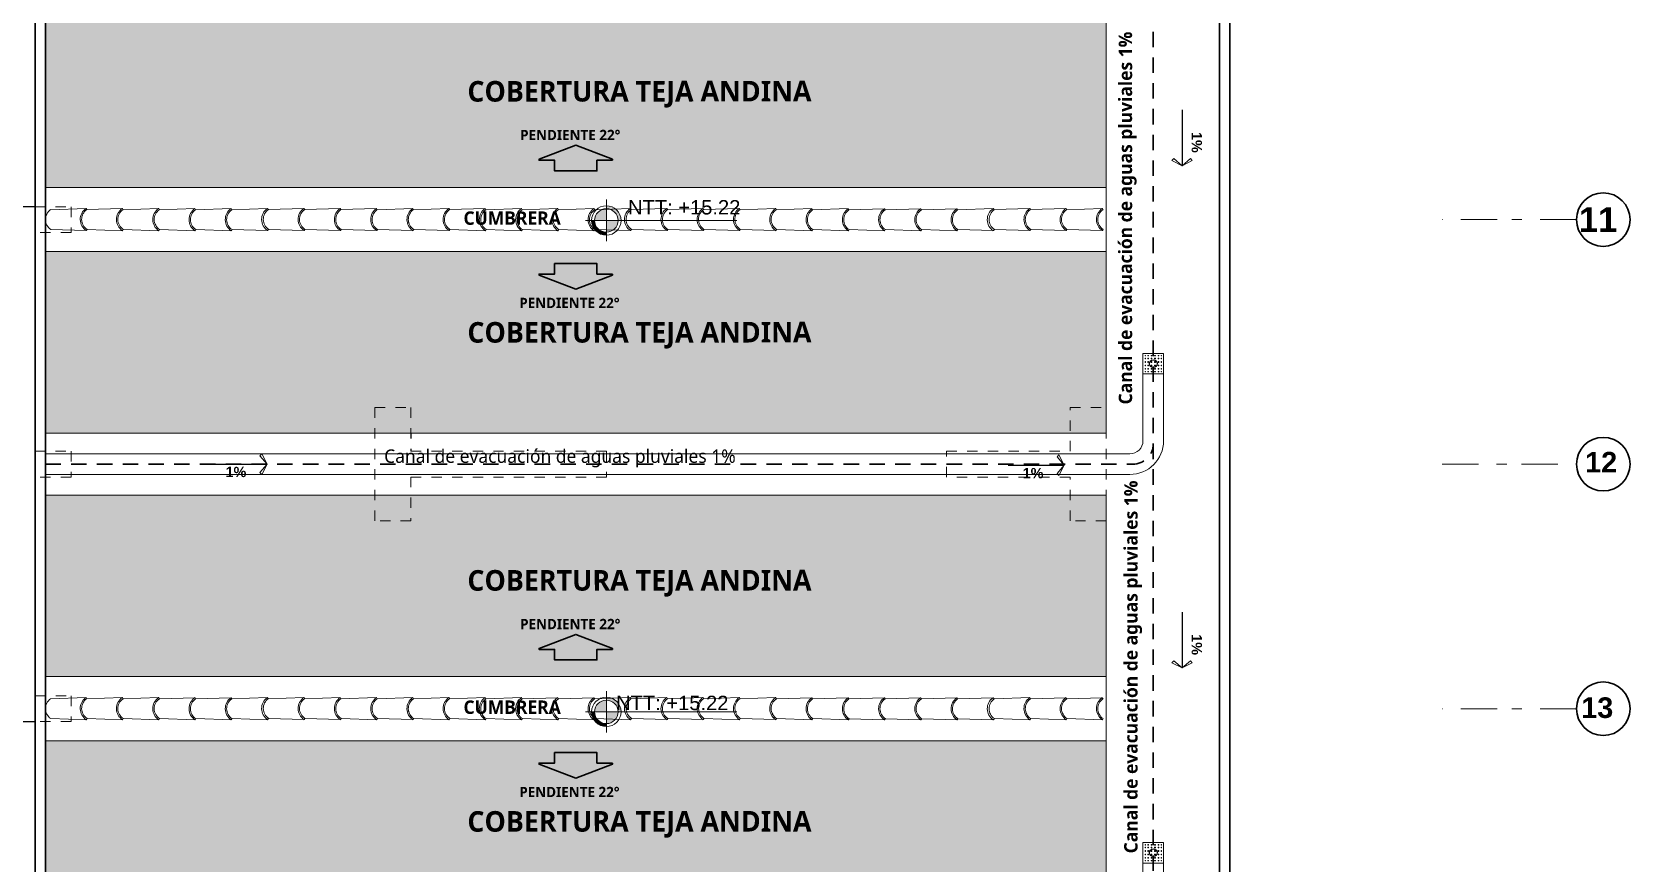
# Model space of a CAD drawing. Header units: metres. Extents: x 27 to 147, y -173 to 8.
# Drawn here: x 117.11 to 132.63, y -126.36 to -118.29 of the extents above; entities that cross this region are included whole.
import ezdxf
from ezdxf import colors
from ezdxf.entities.mleader import LeaderData, LeaderLine
from ezdxf.math import Vec2, Vec3

# ---------------------------------------------------------------- set-up
doc = ezdxf.new("R2010")
doc.units = ezdxf.units.M
for name, pattern in [('DASHED2', [0.375, 0.25, -0.125]), ('Dot & Dashed', [0.670278, 0.352778, -0.176389, 0, -0.141111]), ('HIDDEN2', [0.1875, 0.125, -0.0625])]:
    doc.linetypes.add(name, pattern=pattern)
for name, color, linetype, lineweight in [('2D Drafting - General_Pen_No__46', 7, 'Continuous', 25), ('canal de evacuacion', 1, 'Continuous', 20), ('Cotas varias El', 253, 'Continuous', 13), ('Estructura CAJON', 7, 'Continuous', 25), ('GRAFO 0 BLANCO', 7, 'Continuous', 0), ('grafo 2', 31, 'Continuous', 20), ('GRAFO 4', 7, 'Continuous', 30), ('GRAFO01', 7, 'Continuous', 0), ('Interior - Mobiliario', 7, 'Continuous', 5), ('letras sr', 7, 'Continuous', 5), ('linea0016', 144, 'HIDDEN2', 9), ('Lineas Referencia', 73, 'Continuous', 13), ('teja andina', 252, 'Continuous', 0), ('TEJAS ANDINA', 253, 'Continuous', 0), ('TEXTO 100', 7, 'Continuous', 20), ('TEXTOS-SUBTITULO', 7, 'Continuous', 30)]:
    doc.layers.add(name, color=color, linetype=linetype, lineweight=lineweight)
doc.layers.add('ACHURADO', color=1, linetype='Continuous')
for name, color, linetype, lineweight, true_color in [('Interior - Furniture _Pen_No__3', 7, 'Continuous', 18, 0xff6600), ('Interior - Mobiliario _Pluma_Nº__3', 7, 'Continuous', 18, 0xff6600), ('Mobiliario', 7, 'Continuous', 0, 0x7f7f7f)]:
    doc.layers.add(name, color=color, linetype=linetype, lineweight=lineweight, true_color=true_color)
doc.styles.add('Generales', font='trebuc.ttf', dxfattribs={"height": 0.1})
doc.styles.add('GENERATED_STYLE_1', font='arialbd.ttf')
doc.styles.add('GENERATED_STYLE_2', font='arial.ttf')
doc.styles.add('JOS', font='arial.ttf', dxfattribs={"height": 1})
doc.styles.add('TURBO_BASS', font='swisseb.ttf')

# ---------------------------------------------------------------- blocks, each defined once
blk = doc.blocks.new('A$C295C7585')
at = {"layer": 'Mobiliario', "lineweight": 15}
for p, q in [((1.375, 3.076), (1.514, 3.404)), ((1.514, 3.404), (1.528, 3.407)), ((1.556, 2.995), (1.716, 3.314)), ((1.716, 3.314), (1.709, 3.325)), ((1.222, 2.746), (1.361, 3.074)), ((1.361, 3.074), (1.375, 3.076)), ((1.404, 2.665), (1.564, 2.983)), ((1.564, 2.983), (1.556, 2.995)), ((1.07, 2.416), (1.209, 2.743)), ((1.209, 2.743), (1.222, 2.746)), ((1.251, 2.334), (1.411, 2.653)), ((1.411, 2.653), (1.404, 2.665)), ((0.917, 2.085), (1.056, 2.413)), ((1.056, 2.413), (1.07, 2.416)), ((1.098, 2.004), (1.258, 2.323)), ((1.258, 2.323), (1.251, 2.334)), ((0.903, 2.079), (0.917, 2.085)), ((0.765, 1.751), (0.903, 2.079)), ((0.946, 1.67), (1.105, 1.989)), ((1.105, 1.989), (1.098, 2.004)), ((0.612, 1.421), (0.751, 1.749)), ((0.751, 1.749), (0.765, 1.751)), ((0.794, 1.34), (0.954, 1.658)), ((0.954, 1.658), (0.946, 1.67)), ((0.46, 1.09), (0.599, 1.418)), ((0.599, 1.418), (0.612, 1.421)), ((0.641, 1.009), (0.801, 1.328)), ((0.801, 1.328), (0.794, 1.34)), ((0.307, 0.76), (0.446, 1.088)), ((0.446, 1.088), (0.46, 1.09)), ((0.488, 0.679), (0.649, 0.997)), ((0.649, 0.997), (0.641, 1.009)), ((0.154, 0.43), (0.293, 0.758)), ((0.293, 0.758), (0.307, 0.76)), ((0.336, 0.349), (0.496, 0.667)), ((0.496, 0.667), (0.488, 0.679)), ((0.002, 0.099), (0.141, 0.427)), ((0.141, 0.427), (0.154, 0.43)), ((0.183, 0.018), (0.343, 0.337)), ((0.343, 0.337), (0.336, 0.349))]:
    blk.add_line(p, q, dxfattribs=at)
for centre, radius, start, end in [((1.646, 3.427), 0.134, 189.8042, 301.9874), ((1.646, 3.427), 0.12, 189.8042, 301.9874), ((1.493, 3.097), 0.134, 189.8042, 301.9874), ((1.493, 3.097), 0.12, 189.8042, 301.9874), ((1.34, 2.766), 0.134, 189.8042, 301.9874), ((1.34, 2.766), 0.12, 189.8042, 301.9874), ((1.188, 2.436), 0.134, 189.8042, 301.9874), ((1.188, 2.436), 0.12, 189.8042, 301.9874), ((1.035, 2.106), 0.12, 189.8042, 301.9874), ((1.034, 2.102), 0.133, 189.664, 302.1276), ((0.883, 1.771), 0.134, 189.8042, 301.9874), ((0.883, 1.771), 0.12, 189.8042, 301.9874), ((0.73, 1.441), 0.134, 189.8042, 301.9874), ((0.73, 1.441), 0.12, 189.8042, 301.9874), ((0.578, 1.111), 0.134, 189.8042, 301.9874), ((0.578, 1.111), 0.12, 189.8042, 301.9874), ((0.425, 0.78), 0.134, 189.8042, 301.9874), ((0.425, 0.78), 0.12, 189.8042, 301.9874), ((0.272, 0.45), 0.134, 189.8042, 301.9874), ((0.272, 0.45), 0.12, 189.8042, 301.9874), ((0.12, 0.12), 0.12, 189.8042, 301.9874)]:
    blk.add_arc(centre, radius, start, end, dxfattribs=at)
blk = doc.blocks.new('FLECHA')
at = {"layer": 'grafo 2', "ltscale": 0.05}
for p, q in [((674350.407, 8489809.493, -2.952), (674350.357, 8489809.393, -2.952)), ((674350.426, 8489809.474, -2.952), (674350.357, 8489809.393, -2.952)), ((674350.426, 8489809.312, -2.952), (674350.357, 8489809.393, -2.952)), ((674350.407, 8489809.493, -2.952), (674350.426, 8489809.474, -2.952)), ((674350.407, 8489809.293, -2.952), (674350.426, 8489809.312, -2.952))]:
    blk.add_line(p, q, dxfattribs=at)
at = {"layer": 'grafo 2', "lineweight": 25}
blk.add_line((674350.899, 8489809.393, -2.952), (674350.357, 8489809.393, -2.952), dxfattribs=at)
at = {"layer": 'grafo 2'}
blk.add_line((674350.357, 8489809.393, -2.952), (674350.407, 8489809.293, -2.952), dxfattribs=at)
blk = doc.blocks.new('Red 18')
at = {"layer": 'GRAFO 0 BLANCO', "linetype": 'Continuous'}
for p, q in [((0.05, 0.204), (0.046, 0.204)), ((0.046, 0.204), (0.046, 0.2)), ((0.046, 0.2), (0.046, 0.204)), ((0.046, 0.204), (0.05, 0.204)), ((0.046, 0.2), (0.05, 0.2)), ((0.05, 0.2), (0.046, 0.2)), ((0.05, 0.179), (0.046, 0.179)), ((0.046, 0.179), (0.046, 0.171)), ((0.046, 0.171), (0.046, 0.179)), ((0.046, 0.179), (0.05, 0.179)), ((0.046, 0.171), (0.05, 0.171)), ((0.05, 0.171), (0.046, 0.171)), ((0.05, 0.2), (0.05, 0.204)), ((0.05, 0.204), (0.05, 0.2)), ((0.05, 0.171), (0.05, 0.179)), ((0.05, 0.179), (0.05, 0.171)), ((0.079, 0.204), (0.071, 0.204)), ((0.071, 0.204), (0.071, 0.2)), ((0.071, 0.204), (0.079, 0.204)), ((0.071, 0.2), (0.071, 0.204)), ((0.071, 0.2), (0.079, 0.2)), ((0.079, 0.2), (0.071, 0.2)), ((0.079, 0.179), (0.071, 0.179)), ((0.071, 0.179), (0.071, 0.171)), ((0.071, 0.171), (0.071, 0.179)), ((0.071, 0.179), (0.079, 0.179)), ((0.071, 0.171), (0.079, 0.171)), ((0.079, 0.171), (0.071, 0.171)), ((0.079, 0.2), (0.079, 0.204)), ((0.079, 0.204), (0.079, 0.2)), ((0.079, 0.171), (0.079, 0.179)), ((0.079, 0.179), (0.079, 0.171)), ((0.113, 0.204), (0.104, 0.204)), ((0.104, 0.204), (0.104, 0.2)), ((0.104, 0.204), (0.113, 0.204)), ((0.104, 0.2), (0.104, 0.204)), ((0.104, 0.2), (0.113, 0.2)), ((0.113, 0.2), (0.104, 0.2)), ((0.113, 0.179), (0.104, 0.179)), ((0.104, 0.179), (0.104, 0.171)), ((0.104, 0.171), (0.104, 0.179)), ((0.104, 0.179), (0.113, 0.179)), ((0.104, 0.171), (0.113, 0.171)), ((0.113, 0.171), (0.104, 0.171)), ((0.113, 0.2), (0.113, 0.204)), ((0.113, 0.204), (0.113, 0.2)), ((0.113, 0.171), (0.113, 0.179)), ((0.113, 0.179), (0.113, 0.171)), ((0.146, 0.204), (0.138, 0.204)), ((0.138, 0.204), (0.138, 0.2)), ((0.138, 0.204), (0.146, 0.204)), ((0.138, 0.2), (0.138, 0.204)), ((0.138, 0.2), (0.146, 0.2)), ((0.146, 0.2), (0.138, 0.2)), ((0.146, 0.179), (0.138, 0.179)), ((0.138, 0.179), (0.138, 0.171)), ((0.138, 0.171), (0.138, 0.179)), ((0.138, 0.179), (0.146, 0.179)), ((0.138, 0.171), (0.146, 0.171)), ((0.146, 0.171), (0.138, 0.171)), ((0.146, 0.2), (0.146, 0.204)), ((0.146, 0.204), (0.146, 0.2)), ((0.146, 0.171), (0.146, 0.179)), ((0.146, 0.179), (0.146, 0.171)), ((0.179, 0.204), (0.171, 0.204)), ((0.171, 0.204), (0.171, 0.2)), ((0.171, 0.204), (0.179, 0.204)), ((0.171, 0.2), (0.171, 0.204)), ((0.171, 0.2), (0.179, 0.2)), ((0.179, 0.2), (0.171, 0.2)), ((0.179, 0.179), (0.171, 0.179)), ((0.171, 0.179), (0.171, 0.171)), ((0.171, 0.171), (0.171, 0.179)), ((0.171, 0.179), (0.179, 0.179)), ((0.171, 0.171), (0.179, 0.171)), ((0.179, 0.171), (0.171, 0.171)), ((0.179, 0.2), (0.179, 0.204)), ((0.179, 0.204), (0.179, 0.2)), ((0.179, 0.171), (0.179, 0.179)), ((0.179, 0.179), (0.179, 0.171)), ((0.204, 0.204), (0.2, 0.204)), ((0.2, 0.204), (0.2, 0.2)), ((0.2, 0.2), (0.2, 0.204)), ((0.2, 0.204), (0.204, 0.204)), ((0.2, 0.2), (0.204, 0.2)), ((0.204, 0.2), (0.2, 0.2)), ((0.204, 0.179), (0.2, 0.179)), ((0.2, 0.179), (0.2, 0.171)), ((0.2, 0.171), (0.2, 0.179)), ((0.2, 0.179), (0.204, 0.179)), ((0.2, 0.171), (0.204, 0.171)), ((0.204, 0.171), (0.2, 0.171)), ((0.204, 0.2), (0.204, 0.204)), ((0.204, 0.204), (0.204, 0.2)), ((0.204, 0.171), (0.204, 0.179)), ((0.204, 0.179), (0.204, 0.171)), ((0.05, 0.146), (0.046, 0.146)), ((0.046, 0.146), (0.046, 0.138)), ((0.046, 0.138), (0.046, 0.146)), ((0.046, 0.146), (0.05, 0.146)), ((0.046, 0.138), (0.05, 0.138)), ((0.05, 0.138), (0.046, 0.138)), ((0.05, 0.113), (0.046, 0.113)), ((0.046, 0.113), (0.046, 0.104)), ((0.046, 0.104), (0.046, 0.113)), ((0.046, 0.113), (0.05, 0.113)), ((0.046, 0.104), (0.05, 0.104)), ((0.05, 0.104), (0.046, 0.104)), ((0.05, 0.079), (0.046, 0.079)), ((0.046, 0.079), (0.046, 0.071)), ((0.046, 0.071), (0.046, 0.079)), ((0.046, 0.079), (0.05, 0.079)), ((0.046, 0.071), (0.05, 0.071)), ((0.05, 0.071), (0.046, 0.071)), ((0.05, 0.05), (0.046, 0.05)), ((0.046, 0.05), (0.046, 0.046)), ((0.046, 0.046), (0.046, 0.05)), ((0.046, 0.05), (0.05, 0.05)), ((0.046, 0.046), (0.05, 0.046)), ((0.05, 0.046), (0.046, 0.046)), ((0.05, 0.138), (0.05, 0.146)), ((0.05, 0.146), (0.05, 0.138)), ((0.05, 0.104), (0.05, 0.113)), ((0.05, 0.113), (0.05, 0.104)), ((0.05, 0.071), (0.05, 0.079)), ((0.05, 0.079), (0.05, 0.071)), ((0.05, 0.046), (0.05, 0.05)), ((0.05, 0.05), (0.05, 0.046)), ((0.079, 0.146), (0.071, 0.146)), ((0.071, 0.146), (0.071, 0.138)), ((0.071, 0.138), (0.071, 0.146)), ((0.071, 0.146), (0.079, 0.146)), ((0.071, 0.138), (0.079, 0.138)), ((0.079, 0.138), (0.071, 0.138)), ((0.079, 0.113), (0.071, 0.113)), ((0.071, 0.113), (0.071, 0.104)), ((0.071, 0.104), (0.071, 0.113)), ((0.071, 0.113), (0.079, 0.113)), ((0.071, 0.104), (0.079, 0.104)), ((0.079, 0.104), (0.071, 0.104)), ((0.079, 0.079), (0.071, 0.079)), ((0.071, 0.079), (0.071, 0.071)), ((0.071, 0.071), (0.071, 0.079)), ((0.071, 0.079), (0.079, 0.079)), ((0.071, 0.071), (0.079, 0.071)), ((0.079, 0.071), (0.071, 0.071)), ((0.079, 0.05), (0.071, 0.05)), ((0.071, 0.05), (0.071, 0.046)), ((0.071, 0.05), (0.079, 0.05)), ((0.071, 0.046), (0.071, 0.05)), ((0.071, 0.046), (0.079, 0.046)), ((0.079, 0.046), (0.071, 0.046)), ((0.079, 0.138), (0.079, 0.146)), ((0.079, 0.146), (0.079, 0.138)), ((0.079, 0.104), (0.079, 0.113)), ((0.079, 0.113), (0.079, 0.104)), ((0.079, 0.071), (0.079, 0.079)), ((0.079, 0.079), (0.079, 0.071)), ((0.079, 0.046), (0.079, 0.05)), ((0.079, 0.05), (0.079, 0.046)), ((0.113, 0.146), (0.104, 0.146)), ((0.104, 0.146), (0.104, 0.138)), ((0.104, 0.138), (0.104, 0.146)), ((0.104, 0.146), (0.113, 0.146)), ((0.104, 0.138), (0.113, 0.138)), ((0.113, 0.138), (0.104, 0.138)), ((0.113, 0.113), (0.104, 0.113)), ((0.104, 0.113), (0.104, 0.104)), ((0.104, 0.104), (0.104, 0.113)), ((0.104, 0.113), (0.113, 0.113)), ((0.104, 0.104), (0.113, 0.104)), ((0.113, 0.104), (0.104, 0.104)), ((0.113, 0.079), (0.104, 0.079)), ((0.104, 0.079), (0.104, 0.071)), ((0.104, 0.071), (0.104, 0.079)), ((0.104, 0.079), (0.113, 0.079)), ((0.104, 0.071), (0.113, 0.071)), ((0.113, 0.071), (0.104, 0.071)), ((0.113, 0.05), (0.104, 0.05)), ((0.104, 0.05), (0.104, 0.046)), ((0.104, 0.05), (0.113, 0.05)), ((0.104, 0.046), (0.104, 0.05)), ((0.104, 0.046), (0.113, 0.046)), ((0.113, 0.046), (0.104, 0.046)), ((0.113, 0.138), (0.113, 0.146)), ((0.113, 0.146), (0.113, 0.138)), ((0.113, 0.104), (0.113, 0.113)), ((0.113, 0.113), (0.113, 0.104)), ((0.113, 0.071), (0.113, 0.079)), ((0.113, 0.079), (0.113, 0.071)), ((0.113, 0.046), (0.113, 0.05)), ((0.113, 0.05), (0.113, 0.046)), ((0.146, 0.146), (0.138, 0.146)), ((0.138, 0.146), (0.138, 0.138)), ((0.138, 0.138), (0.138, 0.146)), ((0.138, 0.146), (0.146, 0.146)), ((0.138, 0.138), (0.146, 0.138)), ((0.146, 0.138), (0.138, 0.138)), ((0.146, 0.113), (0.138, 0.113)), ((0.138, 0.113), (0.138, 0.104)), ((0.138, 0.104), (0.138, 0.113)), ((0.138, 0.113), (0.146, 0.113)), ((0.138, 0.104), (0.146, 0.104)), ((0.146, 0.104), (0.138, 0.104)), ((0.146, 0.079), (0.138, 0.079)), ((0.138, 0.079), (0.138, 0.071)), ((0.138, 0.071), (0.138, 0.079)), ((0.138, 0.079), (0.146, 0.079)), ((0.138, 0.071), (0.146, 0.071)), ((0.146, 0.071), (0.138, 0.071)), ((0.146, 0.05), (0.138, 0.05)), ((0.138, 0.05), (0.138, 0.046)), ((0.138, 0.05), (0.146, 0.05)), ((0.138, 0.046), (0.138, 0.05)), ((0.138, 0.046), (0.146, 0.046)), ((0.146, 0.046), (0.138, 0.046)), ((0.146, 0.138), (0.146, 0.146)), ((0.146, 0.146), (0.146, 0.138)), ((0.146, 0.104), (0.146, 0.113)), ((0.146, 0.113), (0.146, 0.104)), ((0.146, 0.071), (0.146, 0.079)), ((0.146, 0.079), (0.146, 0.071)), ((0.146, 0.046), (0.146, 0.05)), ((0.146, 0.05), (0.146, 0.046)), ((0.179, 0.146), (0.171, 0.146)), ((0.171, 0.146), (0.171, 0.138)), ((0.171, 0.138), (0.171, 0.146)), ((0.171, 0.146), (0.179, 0.146)), ((0.171, 0.138), (0.179, 0.138)), ((0.179, 0.138), (0.171, 0.138)), ((0.179, 0.113), (0.171, 0.113)), ((0.171, 0.113), (0.171, 0.104)), ((0.171, 0.104), (0.171, 0.113)), ((0.171, 0.113), (0.179, 0.113)), ((0.171, 0.104), (0.179, 0.104)), ((0.179, 0.104), (0.171, 0.104)), ((0.179, 0.079), (0.171, 0.079)), ((0.171, 0.079), (0.171, 0.071)), ((0.171, 0.071), (0.171, 0.079)), ((0.171, 0.079), (0.179, 0.079)), ((0.171, 0.071), (0.179, 0.071)), ((0.179, 0.071), (0.171, 0.071)), ((0.179, 0.05), (0.171, 0.05)), ((0.171, 0.05), (0.171, 0.046)), ((0.171, 0.05), (0.179, 0.05)), ((0.171, 0.046), (0.171, 0.05)), ((0.171, 0.046), (0.179, 0.046)), ((0.179, 0.046), (0.171, 0.046)), ((0.179, 0.138), (0.179, 0.146)), ((0.179, 0.146), (0.179, 0.138)), ((0.179, 0.104), (0.179, 0.113)), ((0.179, 0.113), (0.179, 0.104)), ((0.179, 0.071), (0.179, 0.079)), ((0.179, 0.079), (0.179, 0.071)), ((0.179, 0.046), (0.179, 0.05)), ((0.179, 0.05), (0.179, 0.046)), ((0.204, 0.146), (0.2, 0.146)), ((0.2, 0.146), (0.2, 0.138)), ((0.2, 0.138), (0.2, 0.146)), ((0.2, 0.146), (0.204, 0.146)), ((0.2, 0.138), (0.204, 0.138)), ((0.204, 0.138), (0.2, 0.138)), ((0.204, 0.113), (0.2, 0.113)), ((0.2, 0.113), (0.2, 0.104)), ((0.2, 0.104), (0.2, 0.113)), ((0.2, 0.113), (0.204, 0.113)), ((0.2, 0.104), (0.204, 0.104)), ((0.204, 0.104), (0.2, 0.104)), ((0.204, 0.079), (0.2, 0.079)), ((0.2, 0.079), (0.2, 0.071)), ((0.2, 0.071), (0.2, 0.079)), ((0.2, 0.079), (0.204, 0.079)), ((0.2, 0.071), (0.204, 0.071)), ((0.204, 0.071), (0.2, 0.071)), ((0.204, 0.05), (0.2, 0.05)), ((0.2, 0.05), (0.2, 0.046)), ((0.2, 0.046), (0.2, 0.05)), ((0.2, 0.05), (0.204, 0.05)), ((0.2, 0.046), (0.204, 0.046)), ((0.204, 0.046), (0.2, 0.046)), ((0.204, 0.138), (0.204, 0.146)), ((0.204, 0.146), (0.204, 0.138)), ((0.204, 0.104), (0.204, 0.113)), ((0.204, 0.113), (0.204, 0.104)), ((0.204, 0.071), (0.204, 0.079)), ((0.204, 0.079), (0.204, 0.071)), ((0.204, 0.046), (0.204, 0.05)), ((0.204, 0.05), (0.204, 0.046))]:
    blk.add_line(p, q, dxfattribs=at)
at = {"layer": 'GRAFO01'}
blk.add_lwpolyline([(0.025, 0.025), (0.225, 0.025), (0.225, 0.225), (0.025, 0.225)], close=True, dxfattribs=at)
at = {"layer": 'Interior - Mobiliario _Pluma_Nº__3', "linetype": 'Continuous'}
for p, q in [((0.225, 0.225), (0.025, 0.225)), ((0.025, 0.225), (0.025, 0.025)), ((0.225, 0.025), (0.225, 0.225)), ((0.025, 0.025), (0.225, 0.025))]:
    blk.add_line(p, q, dxfattribs=at)

msp = doc.modelspace()

# ---------------------------------------------------------------- hatches: boundary and pattern name
at = {"layer": 'Interior - Furniture _Pen_No__3', "true_color": 0x939598}
h = msp.add_hatch(color=252, dxfattribs=at)
h.dxf.hatch_style = 1
h.paths.add_polyline_path([(122.594, -119.635), (122.594, -119.532), (122.745, -119.532), (122.745, -119.522), (122.389, -119.386), (122.033, -119.522), (122.033, -119.532), (122.184, -119.532), (122.184, -119.635)])
h = msp.add_hatch(color=252, dxfattribs=at)
h.dxf.hatch_style = 1
h.paths.add_polyline_path([(122.184, -120.535), (122.184, -120.637), (122.033, -120.637), (122.033, -120.647), (122.389, -120.783), (122.745, -120.647), (122.745, -120.637), (122.594, -120.637), (122.594, -120.535)])
h = msp.add_hatch(color=252, dxfattribs=at)
h.dxf.hatch_style = 1
h.paths.add_polyline_path([(122.594, -124.385), (122.594, -124.282), (122.745, -124.282), (122.745, -124.272), (122.389, -124.136), (122.033, -124.272), (122.033, -124.282), (122.184, -124.282), (122.184, -124.385)])
h = msp.add_hatch(color=252, dxfattribs=at)
h.dxf.hatch_style = 1
h.paths.add_polyline_path([(122.184, -125.285), (122.184, -125.387), (122.033, -125.387), (122.033, -125.397), (122.389, -125.533), (122.745, -125.397), (122.745, -125.387), (122.594, -125.387), (122.594, -125.285)])
at = {"layer": 'TEJAS ANDINA'}
h = msp.add_hatch(dxfattribs=at)
h.set_pattern_fill('SPANTIL1', color=256, scale=0.2, angle=180, style=2, pattern_type=2)
h.set_pattern_definition([(94.9697, (232.37937, -56.301104), (0.1999982614, -2.4000002103), [0.1846944, -4.4326642]), (360, (232.36337, -56.1171), (0.2, 0.2), [0.016, -0.184]), (180, (232.56337, -56.1011), (-0.2, -0.2), [0.056, -0.144]), (270, (232.50737, -56.1011), (0.2, -0.2), [0.02, -0.18]), (90, (232.37937, -56.1211), (-0.2, 0.2), [0.02, -0.18]), (180, (232.37937, -56.1011), (-0.2, -0.2), [0.016, -0.184]), (180, (232.56337, -56.1171), (-0.2, -0.2), [0.04, -0.16]), (265.0303, (232.52337, -56.117104), (-0.1999982614, -2.4000002103), [0.1846944, -4.4326642]), (232.6961, (232.52337, -56.127104), (2.59999717798, 3.40000214834), [0.0528016, -5.22735]), (198.4349, (232.49137, -56.169104), (-0.400000087, -0.19999968), [0.0505964, -0.581859]), (161.5651, (232.44337, -56.185104), (0.400000087, -0.19999968), [0.0505964, -0.581859]), (127.3039, (232.39537, -56.169104), (-2.59999717798, 3.40000214834), [0.0528016, -5.22735]), (200.2249, (232.48137, -56.155104), (2.1999994529, 0.8000016671), [0.040497, -4.0091944]), (159.7751, (232.44337, -56.169104), (-2.1999994529, 0.8000016671), [0.040497, -4.0091944]), (127.4054, (232.40537, -56.155104), (-2.0000019905, 2.599998493), [0.0428018, -4.237385]), (232.5946, (232.50737, -56.121104), (2.0000019905, 2.599998493), [0.0428018, -4.237385])])
h.paths.add_polyline_path([(127.54, -119.796), (127.54, -118.033), (117.24, -118.033), (117.24, -119.796)])
h = msp.add_hatch(dxfattribs=at)
h.set_pattern_fill('SPANTIL1', color=256, scale=0.2, style=2, pattern_type=2)
h.set_pattern_definition([(274.9697, (232.74737, -55.901104), (-0.1999982614, 2.4000002103), [0.1846944, -4.4326642]), (180, (232.76337, -56.0851), (-0.2, -0.2), [0.016, -0.184]), (360, (232.56337, -56.1011), (0.2, 0.2), [0.056, -0.144]), (90, (232.61937, -56.1011), (-0.2, 0.2), [0.02, -0.18]), (270, (232.74737, -56.0811), (0.2, -0.2), [0.02, -0.18]), (360, (232.74737, -56.1011), (0.2, 0.2), [0.016, -0.184]), (360, (232.56337, -56.0851), (0.2, 0.2), [0.04, -0.16]), (85.0303, (232.60337, -56.085104), (0.1999982614, 2.4000002103), [0.1846944, -4.4326642]), (52.6961, (232.60337, -56.075104), (-2.59999717798, -3.40000214834), [0.0528016, -5.22735]), (18.4349, (232.63537, -56.033104), (0.400000087, 0.19999968), [0.0505964, -0.581859]), (341.5651, (232.68337, -56.017104), (-0.400000087, 0.19999968), [0.0505964, -0.581859]), (307.3039, (232.73137, -56.033104), (2.59999717798, -3.40000214834), [0.0528016, -5.22735]), (20.2249, (232.64537, -56.047104), (-2.1999994529, -0.8000016671), [0.040497, -4.0091944]), (339.7751, (232.68337, -56.033104), (2.1999994529, -0.8000016671), [0.040497, -4.0091944]), (307.4054, (232.72137, -56.047104), (2.0000019905, -2.599998493), [0.0428018, -4.237385]), (52.5946, (232.61937, -56.081104), (-2.0000019905, -2.599998493), [0.0428018, -4.237385])])
h.paths.add_polyline_path([(117.24, -120.419), (117.24, -122.183), (127.54, -122.183), (127.54, -120.419)])
h = msp.add_hatch(dxfattribs=at)
h.set_pattern_fill('SPANTIL1', color=256, scale=0.2, angle=180, style=2, pattern_type=2)
h.set_pattern_definition([(94.9697, (232.3793845, -61.051105), (0.1999982614, -2.4000002103), [0.1846944, -4.4326642]), (360, (232.36338, -60.8671), (0.2, 0.2), [0.016, -0.184]), (180, (232.56338, -60.8511), (-0.2, -0.2), [0.056, -0.144]), (270, (232.50738, -60.8511), (0.2, -0.2), [0.02, -0.18]), (90, (232.37938, -60.8711), (-0.2, 0.2), [0.02, -0.18]), (180, (232.37938, -60.8511), (-0.2, -0.2), [0.016, -0.184]), (180, (232.56338, -60.8671), (-0.2, -0.2), [0.04, -0.16]), (265.0303, (232.5233845, -60.867105), (-0.1999982614, -2.4000002103), [0.1846944, -4.4326642]), (232.6961, (232.5233845, -60.8771054), (2.59999717798, 3.40000214834), [0.0528016, -5.22735]), (198.4349, (232.491385, -60.919105), (-0.400000087, -0.19999968), [0.0505964, -0.581859]), (161.5651, (232.443385, -60.935105), (0.400000087, -0.19999968), [0.0505964, -0.581859]), (127.3039, (232.3953845, -60.9191054), (-2.59999717798, 3.40000214834), [0.0528016, -5.22735]), (200.2249, (232.481385, -60.905105), (2.1999994529, 0.8000016671), [0.040497, -4.0091944]), (159.7751, (232.443385, -60.919105), (-2.1999994529, 0.8000016671), [0.040497, -4.0091944]), (127.4054, (232.405385, -60.905105), (-2.0000019905, 2.599998493), [0.0428018, -4.237385]), (232.5946, (232.507385, -60.871105), (2.0000019905, 2.599998493), [0.0428018, -4.237385])])
h.paths.add_polyline_path([(127.54, -124.546), (127.54, -122.783), (117.24, -122.783), (117.24, -124.546)])
h = msp.add_hatch(dxfattribs=at)
h.set_pattern_fill('SPANTIL1', color=256, scale=0.2, style=2, pattern_type=2)
h.set_pattern_definition([(274.9697, (232.7473845, -60.651105), (-0.1999982614, 2.4000002103), [0.1846944, -4.4326642]), (180, (232.76338, -60.8351), (-0.2, -0.2), [0.016, -0.184]), (360, (232.56338, -60.8511), (0.2, 0.2), [0.056, -0.144]), (90, (232.61938, -60.8511), (-0.2, 0.2), [0.02, -0.18]), (270, (232.74738, -60.8311), (0.2, -0.2), [0.02, -0.18]), (360, (232.74738, -60.8511), (0.2, 0.2), [0.016, -0.184]), (360, (232.56338, -60.8351), (0.2, 0.2), [0.04, -0.16]), (85.0303, (232.6033845, -60.835105), (0.1999982614, 2.4000002103), [0.1846944, -4.4326642]), (52.6961, (232.6033845, -60.8251054), (-2.59999717798, -3.40000214834), [0.0528016, -5.22735]), (18.4349, (232.635385, -60.783105), (0.400000087, 0.19999968), [0.0505964, -0.581859]), (341.5651, (232.683385, -60.767105), (-0.400000087, 0.19999968), [0.0505964, -0.581859]), (307.3039, (232.7313845, -60.7831054), (2.59999717798, -3.40000214834), [0.0528016, -5.22735]), (20.2249, (232.645385, -60.797105), (-2.1999994529, -0.8000016671), [0.040497, -4.0091944]), (339.7751, (232.683385, -60.783105), (2.1999994529, -0.8000016671), [0.040497, -4.0091944]), (307.4054, (232.721385, -60.797105), (2.0000019905, -2.599998493), [0.0428018, -4.237385]), (52.5946, (232.619385, -60.831105), (-2.0000019905, -2.599998493), [0.0428018, -4.237385])])
h.paths.add_polyline_path([(117.24, -125.169), (117.24, -126.933), (127.54, -126.933), (127.54, -125.169)])
at = {"layer": 'TEXTO 100', "ltscale": 1.3}
h = msp.add_hatch(color=256, dxfattribs=at)
edge = h.paths.add_edge_path()
edge.add_line((122.8, -120.116), (122.686, -120.116))
edge.add_line((122.686, -120.116), (122.686, -120.23))
edge.add_arc((122.686, -120.116), 0.114, 270, 360)
edge = h.paths.add_edge_path()
edge.add_arc((122.686, -120.116), 0.114, 90, 180)
edge.add_line((122.572, -120.116), (122.686, -120.116))
edge.add_line((122.686, -120.116), (122.686, -120.002))
edge = h.paths.add_edge_path()
edge.add_line((122.686, -119.973), (122.686, -120.002))
edge.add_arc((122.686, -120.116), 0.114, 0, 90, ccw=False)
edge.add_line((122.8, -120.116), (122.829, -120.116))
edge.add_arc((122.686, -120.116), 0.143, 0, 90)
for points in [[(122.572, -120.116), (122.543, -120.116, 0.416353), (122.687, -120.259), (122.687, -120.23, -0.416899)], [(122.572, -124.889), (122.543, -124.889, 0.416353), (122.687, -125.031), (122.687, -125.002, -0.416899)]]:
    msp.add_hatch(color=256, dxfattribs=at).paths.add_polyline_path(points)
h = msp.add_hatch(color=256, dxfattribs=at)
edge = h.paths.add_edge_path()
edge.add_line((122.8, -124.889), (122.686, -124.889))
edge.add_line((122.686, -124.889), (122.686, -125.002))
edge.add_arc((122.686, -124.889), 0.114, 270, 360)
edge = h.paths.add_edge_path()
edge.add_arc((122.686, -124.889), 0.114, 90, 180)
edge.add_line((122.572, -124.889), (122.686, -124.889))
edge.add_line((122.686, -124.889), (122.686, -124.775))
edge = h.paths.add_edge_path()
edge.add_line((122.686, -124.746), (122.686, -124.775))
edge.add_arc((122.686, -124.889), 0.114, 0, 90, ccw=False)
edge.add_line((122.8, -124.889), (122.829, -124.889))
edge.add_arc((122.686, -124.889), 0.143, 0, 90)

# ---------------------------------------------------------------- linework, layer by layer
at = {"layer": 'ACHURADO'}
for centre in [(127.997, -121.507), (127.997, -121.507), (127.997, -126.257), (127.997, -126.257)]:
    msp.add_circle(centre, 0.0375, dxfattribs=at)
at = {"layer": 'canal de evacuacion'}
for p, q in [((127.769, -122.383), (117.239, -122.383)), ((127.769, -122.583), (117.239, -122.583))]:
    msp.add_line(p, q, dxfattribs=at)
for points in [[(127.897, -122.255), (127.897, -121.607)], [(128.097, -122.255), (128.097, -121.607)], [(127.897, -127.005), (127.897, -126.357)], [(128.097, -127.005), (128.097, -126.357)]]:
    msp.add_lwpolyline(points, dxfattribs=at)
for radius, end in [(0.328, 360), (0.128, 0)]:
    msp.add_arc((127.769, -122.255), radius, 270, end, dxfattribs=at)
at = {"layer": 'Cotas varias El'}
for p, q in [((127.54, -119.796), (117.24, -119.796)), ((127.54, -120.419), (117.24, -120.419)), ((117.24, -122.183), (127.54, -122.183)), ((117.24, -122.783), (127.54, -122.783)), ((127.54, -124.546), (117.24, -124.546)), ((127.54, -125.169), (117.24, -125.169))]:
    msp.add_line(p, q, dxfattribs=at)
at = {"layer": 'Cotas varias El', "linetype": 'Dot & Dashed'}
for p, q in [((132.106, -120.108), (130.801, -120.108)), ((130.801, -122.483), (132.106, -122.483)), ((132.106, -124.858), (130.801, -124.858))]:
    msp.add_line(p, q, dxfattribs=at)
at = {"layer": 'Cotas varias El'}
msp.add_lwpolyline([(117.24, -118.033), (117.24, -122.183), (127.54, -122.183), (127.54, -118.033)], close=True, dxfattribs=at)
at = {"layer": 'Estructura CAJON'}
msp.add_lwpolyline([(116.99, -119.984), (116.99, -124.983), (117.139, -124.983), (117.139, -119.984)], close=True, dxfattribs=at)
at = {"layer": 'GRAFO 4', "linetype": 'Continuous'}
for points in [[(128.74, -103.333), (128.74, -132.133), (117.14, -132.133), (117.14, -103.333)], [(128.64, -103.433), (128.64, -132.033), (117.24, -132.033), (117.24, -103.433)]]:
    msp.add_lwpolyline(points, close=True, dxfattribs=at)
at = {"layer": 'GRAFO 4', "linetype": 'Continuous', "flags": 128}
for points in [[(122.745, -119.532), (122.745, -119.522), (122.389, -119.386), (122.033, -119.522), (122.033, -119.532), (122.184, -119.532), (122.184, -119.635), (122.594, -119.635), (122.594, -119.532)], [(122.745, -120.637), (122.745, -120.647), (122.389, -120.783), (122.033, -120.647), (122.033, -120.637), (122.184, -120.637), (122.184, -120.535), (122.594, -120.535), (122.594, -120.637)], [(122.745, -124.282), (122.745, -124.272), (122.389, -124.136), (122.033, -124.272), (122.033, -124.282), (122.184, -124.282), (122.184, -124.385), (122.594, -124.385), (122.594, -124.282)], [(122.745, -125.387), (122.745, -125.397), (122.389, -125.533), (122.033, -125.397), (122.033, -125.387), (122.184, -125.387), (122.184, -125.285), (122.594, -125.285), (122.594, -125.387)]]:
    msp.add_lwpolyline(points, close=True, dxfattribs=at)
at = {"layer": 'GRAFO 4', "linetype": 'Continuous'}
for centre in [(132.366, -120.108), (132.366, -122.483), (132.366, -124.858)]:
    msp.add_circle(centre, 0.26, dxfattribs=at)
at = {"layer": 'GRAFO01', "color": 251, "linetype": 'DASHED2', "lineweight": 9, "ltscale": 0.2}
for p, q in [((120.789, -121.933), (120.79, -122.358)), ((120.789, -122.608), (120.789, -123.033))]:
    msp.add_line(p, q, dxfattribs=at)
for points in [[(117.139, -120.233), (117.139, -119.983), (117.489, -119.983), (117.489, -120.233)], [(122.689, -122.608), (120.789, -122.608), (120.789, -123.033), (120.439, -123.033), (120.439, -121.933), (120.789, -121.933), (120.789, -122.358), (122.689, -122.358)], [(125.99, -122.608), (125.99, -122.358), (127.19, -122.358), (127.19, -121.933), (127.54, -121.933), (127.54, -123.033), (127.19, -123.033), (127.189, -122.608)], [(117.139, -122.608), (117.139, -122.358), (117.489, -122.358), (117.489, -122.608)], [(117.14, -124.983), (117.14, -124.733), (117.49, -124.733), (117.49, -124.983)]]:
    msp.add_lwpolyline(points, close=True, dxfattribs=at)
at = {"layer": 'linea0016', "linetype": 'HIDDEN2', "lineweight": 30, "ltscale": 1.2}
for p, q in [((127.997, -103.783), (127.997, -131.683)), ((117.24, -122.483), (127.798, -122.483))]:
    msp.add_line(p, q, dxfattribs=at)
at = {"layer": 'linea0016', "linetype": 'HIDDEN2', "lineweight": 30, "ltscale": 0.9}
msp.add_arc((127.797, -122.283), 0.2, 270, 0, dxfattribs=at)
at = {"layer": 'teja andina', "lineweight": 15}
for p, q in [((124.337, -120.012), (124.681, -120.001)), ((124.681, -120.001), (124.689, -120.012)), ((124.689, -120.012), (125.033, -120.001)), ((125.033, -120.001), (125.041, -120.012)), ((125.041, -120.012), (125.386, -120.002)), ((125.386, -120.002), (125.393, -120.013)), ((125.393, -120.013), (125.738, -120.002)), ((125.738, -120.002), (125.745, -120.013)), ((125.745, -120.013), (126.09, -120.002)), ((126.09, -120.002), (126.097, -120.013)), ((126.097, -120.013), (126.442, -120.001)), ((126.442, -120.001), (126.452, -120.011)), ((126.452, -120.011), (126.797, -120)), ((126.797, -120), (126.805, -120.011)), ((126.805, -120.011), (127.149, -120.001)), ((127.149, -120.001), (127.157, -120.012)), ((127.157, -120.012), (127.501, -120.001)), ((127.501, -120.001), (127.509, -120.012)), ((124.339, -120.204), (124.684, -120.216)), ((124.684, -120.216), (124.691, -120.204)), ((124.691, -120.204), (125.036, -120.216)), ((125.036, -120.216), (125.043, -120.205)), ((125.043, -120.205), (125.388, -120.216)), ((125.388, -120.216), (125.395, -120.205)), ((125.395, -120.205), (125.74, -120.216)), ((125.74, -120.216), (125.748, -120.205)), ((125.748, -120.205), (126.092, -120.217)), ((126.092, -120.217), (126.1, -120.205)), ((126.1, -120.205), (126.444, -120.215)), ((126.444, -120.215), (126.455, -120.203)), ((126.455, -120.203), (126.799, -120.215)), ((126.799, -120.215), (126.807, -120.204)), ((126.807, -120.204), (127.151, -120.215)), ((127.151, -120.215), (127.159, -120.204)), ((127.159, -120.204), (127.503, -120.215)), ((127.503, -120.215), (127.511, -120.204)), ((124.337, -124.762), (124.681, -124.751)), ((124.681, -124.751), (124.689, -124.762)), ((124.689, -124.762), (125.033, -124.751)), ((125.033, -124.751), (125.041, -124.762)), ((125.041, -124.762), (125.386, -124.752)), ((125.386, -124.752), (125.393, -124.763)), ((125.393, -124.763), (125.738, -124.752)), ((125.738, -124.752), (125.745, -124.763)), ((125.745, -124.763), (126.09, -124.752)), ((126.09, -124.752), (126.097, -124.763)), ((126.097, -124.763), (126.442, -124.751)), ((126.442, -124.751), (126.452, -124.761)), ((126.452, -124.761), (126.797, -124.75)), ((126.797, -124.75), (126.805, -124.761)), ((126.805, -124.761), (127.149, -124.751)), ((127.149, -124.751), (127.157, -124.762)), ((127.157, -124.762), (127.501, -124.751)), ((127.501, -124.751), (127.509, -124.762)), ((124.339, -124.954), (124.684, -124.966)), ((124.684, -124.966), (124.691, -124.954)), ((124.691, -124.954), (125.036, -124.966)), ((125.036, -124.966), (125.043, -124.955)), ((125.043, -124.955), (125.388, -124.966)), ((125.388, -124.966), (125.395, -124.955)), ((125.395, -124.955), (125.74, -124.966)), ((125.74, -124.966), (125.748, -124.955)), ((125.748, -124.955), (126.092, -124.967)), ((126.092, -124.967), (126.1, -124.955)), ((126.1, -124.955), (126.444, -124.965)), ((126.444, -124.965), (126.455, -124.953)), ((126.455, -124.953), (126.799, -124.965)), ((126.799, -124.965), (126.807, -124.954)), ((126.807, -124.954), (127.151, -124.965)), ((127.151, -124.965), (127.159, -124.954)), ((127.159, -124.954), (127.503, -124.965)), ((127.503, -124.965), (127.511, -124.954))]:
    msp.add_line(p, q, dxfattribs=at)
for centre, radius, start, end in [((124.403, -120.107), 0.116, 124.5682, 236.7514), ((124.755, -120.108), 0.129, 124.5682, 236.7514), ((124.755, -120.108), 0.116, 124.5682, 236.7514), ((125.107, -120.108), 0.129, 124.5682, 236.7514), ((125.107, -120.108), 0.116, 124.5682, 236.7514), ((125.459, -120.108), 0.129, 124.5682, 236.7514), ((125.459, -120.108), 0.116, 124.5682, 236.7514), ((125.811, -120.108), 0.129, 124.5682, 236.7514), ((125.811, -120.108), 0.116, 124.5682, 236.7514), ((126.163, -120.109), 0.129, 124.5682, 236.7514), ((126.163, -120.109), 0.116, 124.5682, 236.7514), ((126.514, -120.108), 0.129, 124.428, 236.8916), ((126.518, -120.107), 0.116, 124.5682, 236.7514), ((126.87, -120.107), 0.129, 124.5682, 236.7514), ((126.87, -120.107), 0.116, 124.5682, 236.7514), ((127.222, -120.107), 0.129, 124.5682, 236.7514), ((127.222, -120.107), 0.116, 124.5682, 236.7514), ((127.574, -120.107), 0.129, 124.5682, 236.7514), ((127.574, -120.107), 0.116, 124.5682, 236.7514), ((124.755, -124.858), 0.129, 124.5682, 236.7514), ((125.107, -124.858), 0.129, 124.5682, 236.7514), ((125.459, -124.858), 0.129, 124.5682, 236.7514), ((125.811, -124.858), 0.129, 124.5682, 236.7514), ((126.163, -124.859), 0.129, 124.5682, 236.7514), ((126.514, -124.858), 0.129, 124.428, 236.8916), ((126.87, -124.857), 0.129, 124.5682, 236.7514), ((127.222, -124.857), 0.129, 124.5682, 236.7514), ((127.574, -124.857), 0.129, 124.5682, 236.7514), ((124.403, -124.857), 0.116, 124.5682, 236.7514), ((124.755, -124.858), 0.116, 124.5682, 236.7514), ((125.107, -124.858), 0.116, 124.5682, 236.7514), ((125.459, -124.858), 0.116, 124.5682, 236.7514), ((125.811, -124.858), 0.116, 124.5682, 236.7514), ((126.163, -124.859), 0.116, 124.5682, 236.7514), ((126.518, -124.857), 0.116, 124.5682, 236.7514), ((126.87, -124.857), 0.116, 124.5682, 236.7514), ((127.222, -124.857), 0.116, 124.5682, 236.7514), ((127.574, -124.857), 0.116, 124.5682, 236.7514)]:
    msp.add_arc(centre, radius, start, end, dxfattribs=at)
at = {"layer": 'TEJAS ANDINA'}
msp.add_lwpolyline([(117.24, -122.783), (117.24, -126.933), (127.54, -126.933), (127.54, -122.783)], close=True, dxfattribs=at)
at = {"layer": 'TEXTO 100', "ltscale": 1.3}
for points in [[(122.485, -120.116), (123.953, -120.116), (122.687, -120.116), (122.687, -119.914), (122.687, -120.318)], [(122.485, -124.889), (123.953, -124.889), (122.687, -124.889), (122.687, -124.687), (122.687, -125.09)]]:
    msp.add_lwpolyline(points, dxfattribs=at)
for centre, radius in [((122.686, -120.116), 0.143), ((122.686, -120.116), 0.114), ((122.686, -124.889), 0.143), ((122.686, -124.889), 0.114)]:
    msp.add_circle(centre, radius, dxfattribs=at)

# ---------------------------------------------------------------- block references
at = {"layer": 'Interior - Mobiliario', "color": 104, "linetype": 'Continuous', "lineweight": 20, "true_color": 0x029e21, "rotation": 179.9999999999999}
for p in [(128.122, -121.382), (128.122, -126.132)]:
    msp.add_blockref('Red 18', p, dxfattribs=at)
at = {"layer": 'Lineas Referencia'}
for p, rotation in [((8489937.669, -674469.941, 2.952), 89.99999999999999), ((674469.749, 8489686.911, 2.952), 180), ((674477.488, 8489686.899, 2.952), 180), ((8489937.669, -674474.819, 2.952), 89.99999999999999)]:
    msp.add_blockref('FLECHA', p, dxfattribs=dict(at, rotation=rotation))
at = {"layer": 'TEJAS ANDINA', "xscale": 0.9674350222721193, "yscale": 0.9674350222721193, "zscale": 0.9674350222721193, "rotation": 294.7640139528098}
for p in [(117.202, -120.05), (120.725, -120.05), (117.202, -124.8), (120.725, -124.8)]:
    msp.add_blockref('A$C295C7585', p, dxfattribs=at)

# ---------------------------------------------------------------- texts
at = {"attachment_point": 9, "rotation": 0, "style": 'GENERATED_STYLE_1'}
for s, insert, char_height, width in [('11', (132.502, -120.228), 0.24, 1.011031258713047e-14), ('13', (132.463, -124.951), 0.2, 8.425260489275389e-15)]:
    msp.add_mtext(s, dxfattribs=dict(at, insert=insert, char_height=char_height, width=width))
at = {"insert": (132.501, -122.564), "char_height": 0.2, "attachment_point": 9, "rotation": 0, "style": 'GENERATED_STYLE_1'}
msp.add_mtext('12', dxfattribs=at)
at = {"layer": '2D Drafting - General_Pen_No__46', "attachment_point": 7, "style": 'GENERATED_STYLE_2'}
for s, insert, char_height, rotation in [('{\\fTrebuchet MS|b1|i0|c0|p34;Canal de evacuación de aguas pluviales 1%}', (127.835, -121.903), 0.13, 90), ('{\\fSansSerif|b1|i0|c2|p2; 1%}', (128.368, -119.218), 0.1, 270), ('{\\fTrebuchet MS|b1|i0|c0|p34;Canal de evacuación de aguas pluviales 1%}', (127.888, -126.263), 0.13, 90), ('{\\fSansSerif|b1|i0|c2|p2; 1%}', (128.368, -124.096), 0.1, 270)]:
    msp.add_mtext(s, dxfattribs=dict(at, insert=insert, char_height=char_height, rotation=rotation))
for s, insert, char_height in [('\\A1;{\\fTrebuchet MS|b1|i0|c0|p34;PENDIENTE 22°}', (121.849, -119.336), 0.1), ('\\A1;{\\fTrebuchet MS|b1|i0|c0|p34;CUMBRERA}', (121.299, -120.16), 0.13), ('\\A1;{\\fTrebuchet MS|b1|i0|c0|p34;PENDIENTE 22°}', (121.841, -120.967), 0.1), ('{\\fTrebuchet MS|b0|i0|c0|p34;Canal de evacuación de aguas pluviales 1%}', (120.529, -122.514), 0.13), ('{\\fSansSerif|b1|i0|c2|p2; 1%}', (118.95, -122.61), 0.1), ('{\\fSansSerif|b1|i0|c2|p2; 1%}', (126.69, -122.622), 0.1), ('\\A1;{\\fTrebuchet MS|b1|i0|c0|p34;PENDIENTE 22°}', (121.849, -124.086), 0.1), ('\\A1;{\\fTrebuchet MS|b1|i0|c0|p34;CUMBRERA}', (121.299, -124.91), 0.13), ('\\A1;{\\fTrebuchet MS|b1|i0|c0|p34;PENDIENTE 22°}', (121.841, -125.717), 0.1)]:
    msp.add_mtext(s, dxfattribs=dict(at, insert=insert, char_height=char_height))
at = {"layer": 'GRAFO01', "style": 'JOS'}
for p in [(122.897, -120.058), (122.781, -124.872)]:
    msp.add_text('NTT: +15.22', height=0.13974, rotation=0, dxfattribs=at).set_placement(p)
at = {"layer": 'TEXTOS-SUBTITULO', "char_height": 0.2, "attachment_point": 1, "rotation": 0.0329, "style": 'TURBO_BASS'}
for insert in [(121.337, -118.762), (121.337, -121.103), (121.337, -123.512), (121.337, -125.853)]:
    msp.add_mtext('{\\fTrebuchet MS|b1|i0|c0|p34;COBERTURA TEJA ANDINA}', dxfattribs=dict(at, insert=insert))

# ---------------------------------------------------------------- leaders
at = {"layer": 'letras sr'}
ml = msp.add_multileader_mtext('Standard', dxfattribs=at)
ml.set_content('Baja montante tubería de\\P agua pluvial D=3", embebida\\P en tabiquería', color=256, style='Generales')
ml.set_leader_properties()
ml.build(insert=Vec2(0, 0))
ml.multileader.update_dxf_attribs({"text_right_attachment_type": 6, "dogleg_length": 0.36, "arrow_head_size": 0.18})
ctx = ml.context
ctx.base_point, ctx.char_height, ctx.arrow_head_size, ctx.landing_gap_size, ctx.plane_origin = Vec3(129.253, -117.378), 0.13, 0.18, 0.09, Vec3(128.798, -117.618)
ctx.right_attachment = 6
notes = []
notes.append((ctx, [(0, (1, 1, 0), (129.071, -117.378), (1, 0), 0.183, [(0, [(128.027, -116.781)], 0, [])])]))
ctx.mtext.insert, ctx.mtext.rotation, ctx.mtext.flow_direction = Vec3(129.343, -117.295), 6.283185, 5
for ctx, leaders in notes:
    for number, flags, end, landing, length, lines in leaders:
        leader = LeaderData()
        leader.index, (leader.has_last_leader_line, leader.has_dogleg_vector, leader.attachment_direction) = number, flags
        leader.last_leader_point, leader.dogleg_vector, leader.dogleg_length = Vec3(end), Vec3(landing), length
        for number, points, colour, breaks in lines:
            line = LeaderLine()
            line.index, line.vertices, line.color, line.breaks = number, Vec3.list(points), colors.encode_raw_color(colour), breaks
            leader.lines.append(line)
        ctx.leaders.append(leader)

doc.saveas('drawing.dxf')
